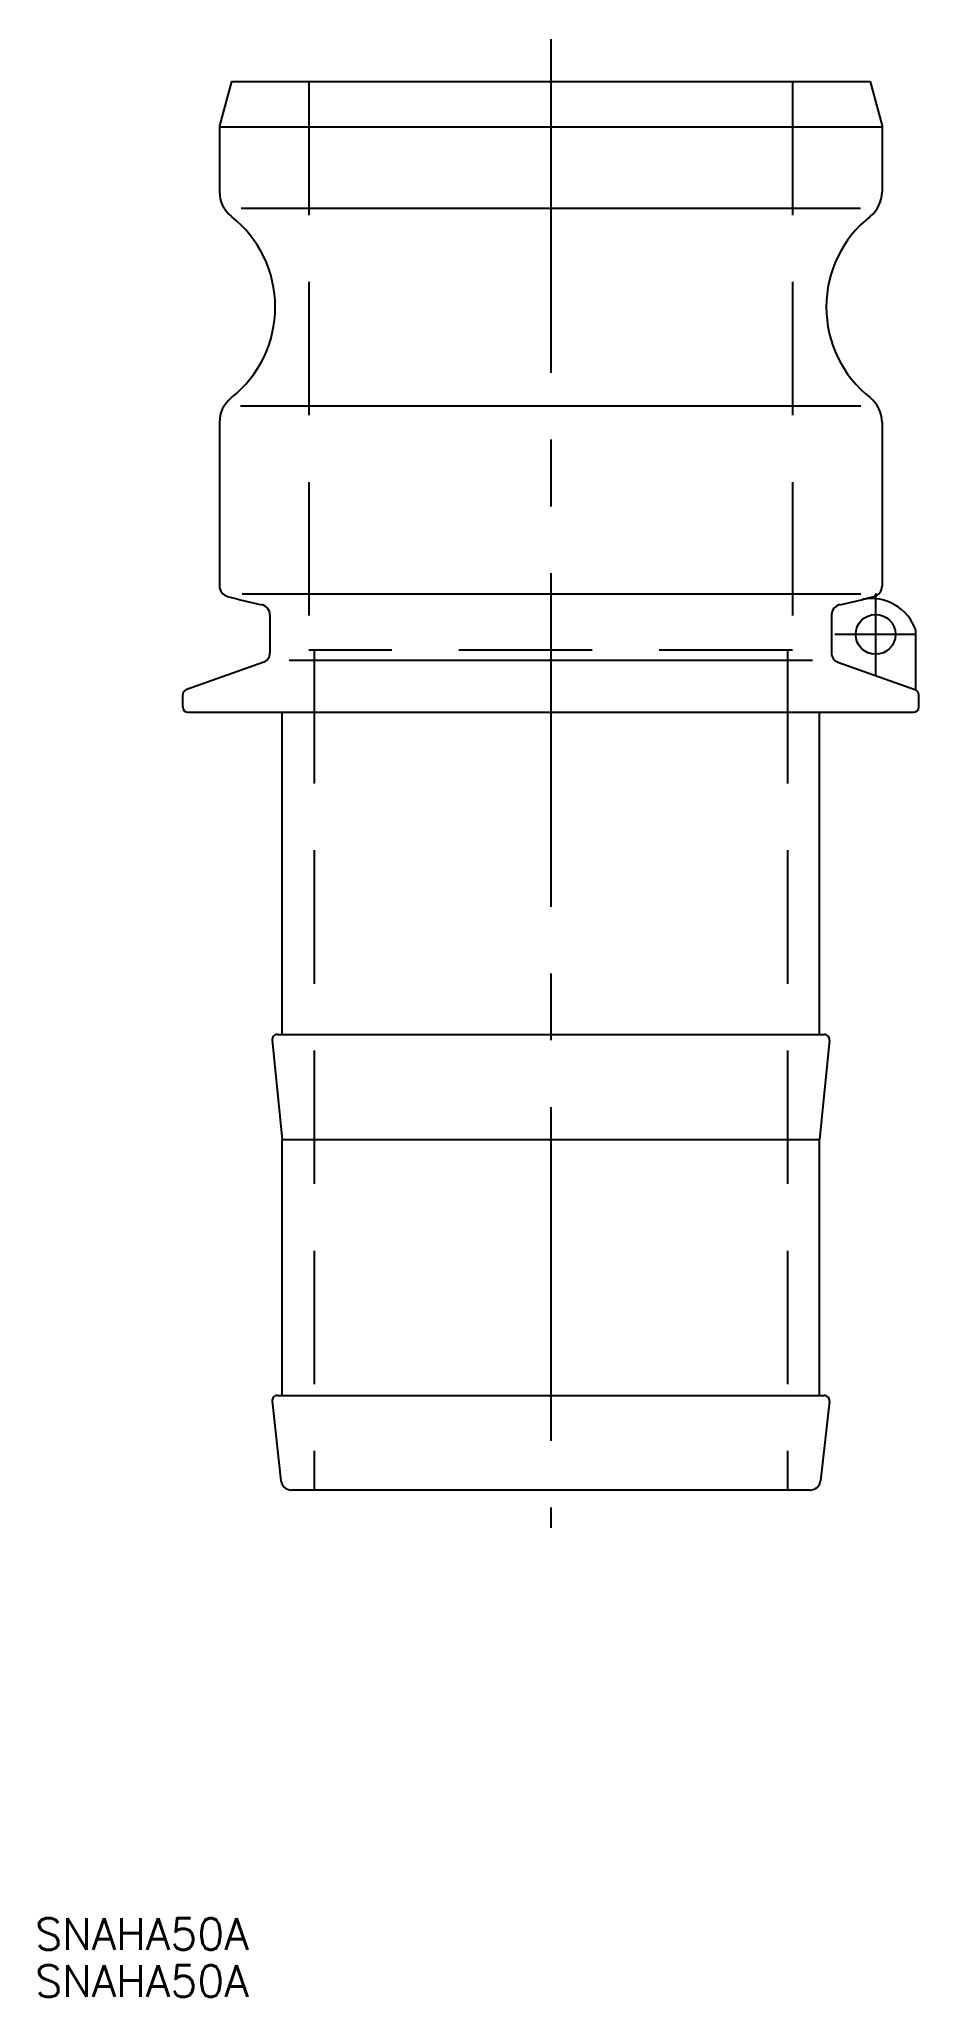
# Model space of a CAD drawing. Extents: x -49 to 35, y -48 to 138.
import ezdxf

# ---------------------------------------------------------------- set-up
doc = ezdxf.new("R2010")
doc.units = 0
doc.linetypes.add('CENTER', pattern=[50.8, 31.75, -6.35, 6.35, -6.35])
doc.linetypes.add('DASHED', pattern=[19.05, 12.7, -6.35])
doc.layers.get('0').update_dxf_attribs({"linetype": 'CONTINUOUS'})
doc.layers.add('CENTER', color=1, linetype='CENTER')
doc.styles.get("Standard").update_dxf_attribs({"font": 'txt.shx', "height": 3, "bigfont": 'bigfont.shx'})

# ---------------------------------------------------------------- blocks, each defined once
blk = doc.blocks.new('*U9')
at = {"color": 7, "linetype": 'CONTINUOUS'}
blk.add_text('SNAHA50A', height=3, dxfattribs=at).set_placement((-49.04, -43.74))
blk = doc.blocks.new('*U10')
at = {"color": 7, "linetype": 'CONTINUOUS'}
blk.add_text('SNAHA50A', height=3, dxfattribs=at).set_placement((-49.04, -48.22))

msp = doc.modelspace()

# ---------------------------------------------------------------- linework, layer by layer
at = {"color": 7, "linetype": 'CONTINUOUS'}
for p, q in [((-30.37, 134), (-31.5, 129.8)), ((-30.37, 134), (30.37, 134)), ((30.37, 134), (31.5, 129.8)), ((-31.5, 129.8), (-31.5, 123.52)), ((-31.5, 129.69), (31.5, 129.69)), ((31.5, 129.8), (31.5, 123.52)), ((-29.45, 121.96), (29.45, 121.96)), ((-29.5, 103.14), (29.5, 103.14)), ((-31.5, 101.58), (-31.5, 86)), ((31.5, 101.58), (31.5, 86)), ((29.5, 85.24), (-29.34, 85.24)), ((-26.7, 83.26), (-26.7, 79.66)), ((26.7, 83.26), (26.7, 79.66)), ((34.7, 76.13), (34.7, 81.8)), ((-27.29, 78.75), (-34.7, 76.13)), ((-24.89, 78.96), (24.89, 78.96)), ((27.29, 78.75), (34.7, 76.13)), ((-35, 74.5), (-35, 75.67)), ((35, 74.5), (35, 75.67)), ((-34.5, 74), (34.5, 74)), ((-25.55, 43.35), (-25.55, 74)), ((25.55, 43.35), (25.55, 74)), ((-26, 43.35), (26, 43.35)), ((-26.5, 42.8), (-25.55, 33.35)), ((26.5, 42.8), (25.55, 33.35)), ((-25.55, 9), (-25.55, 33.35)), ((-25.55, 33.35), (25.55, 33.35)), ((25.55, 9), (25.55, 33.35)), ((-26.5, 8.44), (-25.66, 0.89)), ((-26, 9), (26, 9)), ((26.5, 8.44), (25.66, 0.89)), ((24.66, 0), (-24.66, 0))]:
    msp.add_line(p, q, dxfattribs=at)
at = {"color": 3, "linetype": 'DASHED'}
for p, q in [((-23, 134), (-23, 79.92)), ((23, 134), (23, 79.92)), ((23, 79.92), (-23, 79.92)), ((-22.5, 79.92), (-22.5, 0)), ((22.5, 79.92), (22.5, 0))]:
    msp.add_line(p, q, dxfattribs=at)
at = {"color": 7, "linetype": 'CONTINUOUS'}
msp.add_circle((30.89, 81.41), 1.89, dxfattribs=at)
for centre, radius, start, end in [((-28.5, 123.52), 3, 180, 231.5795), ((28.5, 123.52), 3, 308.4205, 0), ((-37.2, 112.55), 11, 308.4205, 51.5795), ((37.2, 112.55), 11, 128.4205, 231.5795), ((-28.5, 101.58), 3, 128.4205, 180), ((28.5, 101.58), 3, 0, 51.5795), ((-30.5, 86), 1, 180, 254.7914), ((30.5, 86), 1, 285.2086, 0), ((-14, 146.69), 63.9, 254.7914, 257.813), ((-27.7, 83.26), 1, 0, 77.813), ((27.7, 83.26), 1, 102.187, 180), ((14, 146.69), 63.9, 282.187, 285.2086), ((30.46, 80.32), 4.5, 19.1359, 99.8763), ((-27.7, 79.66), 1, 293.9016, 0), ((27.7, 79.66), 1, 180, 246.0984), ((-34.5, 75.67), 0.5, 113.9016, 180), ((34.5, 75.67), 0.5, 0, 66.0984), ((-34.5, 74.5), 0.5, 180, 270), ((34.5, 74.5), 0.5, 270, 0), ((-26, 42.85), 0.5, 90, 185.7106), ((26, 42.85), 0.5, 354.2894, 90), ((-26, 8.5), 0.5, 90, 186.3402), ((26, 8.5), 0.5, 353.6598, 90), ((-24.66, 1), 1, 186.3402, 270), ((24.66, 1), 1, 270, 353.6598)]:
    msp.add_arc(centre, radius, start, end, dxfattribs=at)
at = {"layer": 'CENTER', "color": 1, "linetype": 'CENTER'}
for p, q in [((0, 138.04), (0, -3.59)), ((30.89, 85.29), (30.89, 77.52)), ((34.78, 81.41), (27, 81.41))]:
    msp.add_line(p, q, dxfattribs=at)

# ---------------------------------------------------------------- block references
at = {"color": 7, "linetype": 'CONTINUOUS'}
for name in ['*U9', '*U10']:
    msp.add_blockref(name, (0, 0), dxfattribs=at)

doc.saveas('drawing.dxf')
